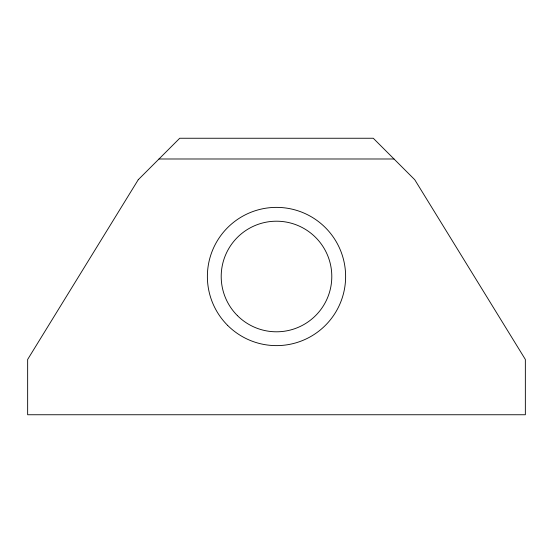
<?xml version="1.0" encoding="UTF-8"?>
<svg xmlns="http://www.w3.org/2000/svg" width="553" height="553" viewBox="0 0 553 553"><rect width="100%" height="100%" fill="white"/><g stroke="black" fill="none" stroke-linecap="round" stroke-linejoin="round"><path stroke-width="0.83" d="M158.988 158.988L394.013 158.988M138.25 179.725L27.65 359.45L27.65 414.75L525.35 414.75L525.35 359.45L414.75 179.725L373.275 138.25L179.725 138.25L138.25 179.725M227.622 325.378A69.125 69.125 0 0 0 343.268 294.39A69.125 69.125 0 0 0 258.61 209.732A69.125 69.125 0 0 0 227.622 325.378M237.396 315.604A55.3 55.3 0 0 0 329.913 290.816A55.3 55.3 0 0 0 262.184 223.087A55.3 55.3 0 0 0 237.396 315.604"/></g></svg>
